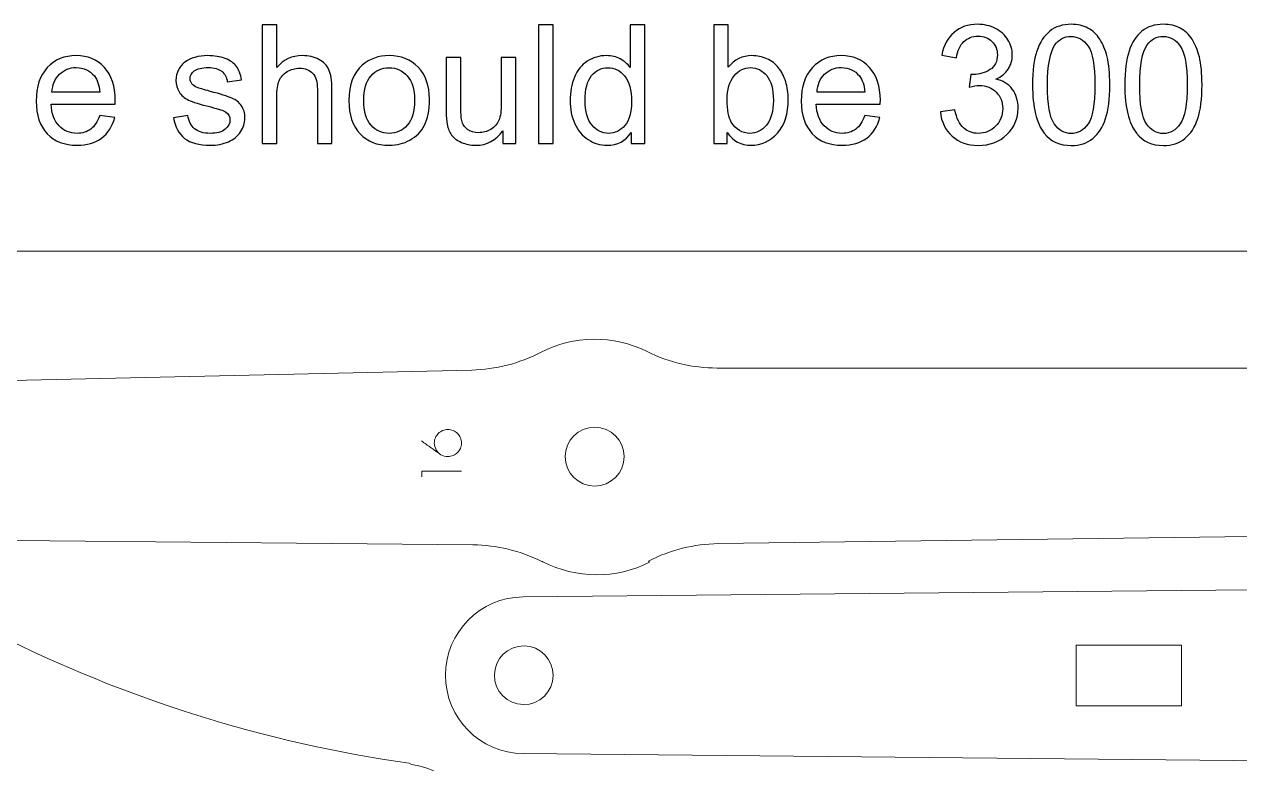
# Model space of a CAD drawing. Header units: centimetres. Extents: x -24 to 24.1, y -20.7 to 0.5.
# Drawn here: x -20.52 to -14.31, y -3.33 to 0.44 of the extents above; entities that cross this region are included whole.
import ezdxf

# ---------------------------------------------------------------- set-up
doc = ezdxf.new("R2010")
doc.units = ezdxf.units.CM
doc.header["$MEASUREMENT"] = 0
doc.layers.add('Layer 1', color=7, linetype='Continuous')

msp = doc.modelspace()

# ---------------------------------------------------------------- linework, layer by layer
at = {"layer": 'Layer 1', "color": 250, "lineweight": 9}
msp.add_lwpolyline([(-23.96322, -20.71493), (6.03678, -20.71493), (6.03678, -0.71493), (-23.96322, -0.71493), (-23.96322, -20.71493)], close=True, dxfattribs=at)
at = {"layer": 'Layer 1', "color": 250}
for points, knots in [([(-19.30356, -0.16444), (-19.30356, -0.16444), (-19.30356, 0.44178), (-19.30356, 0.44178), (-19.30356, 0.44178), (-19.30356, 0.44178), (-19.22905, 0.44178), (-19.22905, 0.44178), (-19.22905, 0.44178), (-19.22905, 0.44178), (-19.22905, 0.22362), (-19.22905, 0.22362), (-19.22905, 0.22362), (-19.19448, 0.26412), (-19.15088, 0.2843), (-19.0981, 0.2843), (-19.0981, 0.2843), (-19.06579, 0.2843), (-19.03771, 0.27795), (-19.01372, 0.2651), (-19.01372, 0.2651), (-18.98987, 0.25226), (-18.97279, 0.23462), (-18.96249, 0.21205), (-18.96249, 0.21205), (-18.95219, 0.18947), (-18.94711, 0.15659), (-18.94711, 0.11369), (-18.94711, 0.11369), (-18.94711, 0.11369), (-18.94711, -0.16444), (-18.94711, -0.16444), (-18.94711, -0.16444), (-18.94711, -0.16444), (-19.02162, -0.16444), (-19.02162, -0.16444), (-19.02162, -0.16444), (-19.02162, -0.16444), (-19.02162, 0.11341), (-19.02162, 0.11341), (-19.02162, 0.11341), (-19.02162, 0.15052), (-19.02966, 0.17761), (-19.04561, 0.19455), (-19.04561, 0.19455), (-19.06169, 0.21148), (-19.08427, 0.21995), (-19.11362, 0.21995), (-19.11362, 0.21995), (-19.1355, 0.21995), (-19.1561, 0.2143), (-19.17543, 0.20287), (-19.17543, 0.20287), (-19.19476, 0.19144), (-19.20845, 0.17592), (-19.21678, 0.15631), (-19.21678, 0.15631), (-19.22496, 0.13683), (-19.22905, 0.10988), (-19.22905, 0.07545), (-19.22905, 0.07545), (-19.22905, 0.07545), (-19.22905, -0.16444), (-19.22905, -0.16444), (-19.22905, -0.16444), (-19.22905, -0.16444), (-19.30356, -0.16444), (-19.30356, -0.16444)], [0, 0, 0, 0, 0.0555556, 0.0555556, 0.0555556, 0.0555556, 0.1111111, 0.1111111, 0.1111111, 0.1111111, 0.1666667, 0.1666667, 0.1666667, 0.1666667, 0.2222222, 0.2222222, 0.2222222, 0.2222222, 0.2777778, 0.2777778, 0.2777778, 0.2777778, 0.3333333, 0.3333333, 0.3333333, 0.3333333, 0.3888889, 0.3888889, 0.3888889, 0.3888889, 0.4444444, 0.4444444, 0.4444444, 0.4444445, 0.5, 0.5, 0.5, 0.5, 0.5555556, 0.5555556, 0.5555556, 0.5555556, 0.6111111, 0.6111111, 0.6111111, 0.6111111, 0.6666667, 0.6666667, 0.6666667, 0.6666667, 0.7222222, 0.7222222, 0.7222222, 0.7222222, 0.7777778, 0.7777778, 0.7777778, 0.7777778, 0.8333333, 0.8333333, 0.8333333, 0.8333333, 0.8888889, 0.8888889, 0.8888889, 0.8888889, 1, 1, 1, 1]), ([(-17.89258, -0.16444), (-17.89258, -0.16444), (-17.89258, 0.44178), (-17.89258, 0.44178), (-17.89258, 0.44178), (-17.89258, 0.44178), (-17.81808, 0.44178), (-17.81808, 0.44178), (-17.81808, 0.44178), (-17.81808, 0.44178), (-17.81808, -0.16444), (-17.81808, -0.16444), (-17.81808, -0.16444), (-17.81808, -0.16444), (-17.89258, -0.16444), (-17.89258, -0.16444)], [0, 0, 0, 0, 0.2, 0.2, 0.2, 0.2, 0.4, 0.4, 0.4, 0.4, 0.6, 0.6, 0.6, 0.6, 1, 1, 1, 1]), ([(-17.41916, -0.16444), (-17.41916, -0.16444), (-17.41916, -0.1087), (-17.41916, -0.1087), (-17.41916, -0.1087), (-17.44695, -0.15202), (-17.48788, -0.17375), (-17.54192, -0.17375), (-17.54192, -0.17375), (-17.57692, -0.17375), (-17.60909, -0.16416), (-17.6383, -0.14483), (-17.6383, -0.14483), (-17.66765, -0.12563), (-17.69037, -0.09868), (-17.7066, -0.06425), (-17.7066, -0.06425), (-17.72269, -0.02968), (-17.73073, 0.00997), (-17.73073, 0.05485), (-17.73073, 0.05485), (-17.73073, 0.09859), (-17.72339, 0.13824), (-17.70886, 0.17395), (-17.70886, 0.17395), (-17.69418, 0.20951), (-17.67231, 0.23688), (-17.6431, 0.25579), (-17.6431, 0.25579), (-17.61403, 0.27484), (-17.58129, 0.2843), (-17.54531, 0.2843), (-17.54531, 0.2843), (-17.51878, 0.2843), (-17.49521, 0.27865), (-17.47461, 0.2675), (-17.47461, 0.2675), (-17.45401, 0.25635), (-17.43722, 0.24168), (-17.42424, 0.22376), (-17.42424, 0.22376), (-17.42424, 0.22376), (-17.42424, 0.44178), (-17.42424, 0.44178), (-17.42424, 0.44178), (-17.42424, 0.44178), (-17.34973, 0.44178), (-17.34973, 0.44178), (-17.34973, 0.44178), (-17.34973, 0.44178), (-17.34973, -0.16444), (-17.34973, -0.16444), (-17.34973, -0.16444), (-17.34973, -0.16444), (-17.41916, -0.16444), (-17.41916, -0.16444)], [0, 0, 0, 0, 0.0666667, 0.0666667, 0.0666667, 0.0666667, 0.1333333, 0.1333333, 0.1333333, 0.1333333, 0.2, 0.2, 0.2, 0.2, 0.2666667, 0.2666667, 0.2666667, 0.2666667, 0.3333333, 0.3333333, 0.3333333, 0.3333333, 0.4, 0.4, 0.4, 0.4, 0.4666667, 0.4666667, 0.4666667, 0.4666667, 0.5333333, 0.5333333, 0.5333333, 0.5333333, 0.6, 0.6, 0.6, 0.6, 0.6666667, 0.6666667, 0.6666667, 0.6666667, 0.7333333, 0.7333333, 0.7333333, 0.7333333, 0.8, 0.8, 0.8, 0.8, 0.8666667, 0.8666667, 0.8666667, 0.8666667, 1, 1, 1, 1]), ([(-16.92809, -0.16444), (-16.92809, -0.16444), (-16.99752, -0.16444), (-16.99752, -0.16444), (-16.99752, -0.16444), (-16.99752, -0.16444), (-16.99752, 0.44178), (-16.99752, 0.44178), (-16.99752, 0.44178), (-16.99752, 0.44178), (-16.92301, 0.44178), (-16.92301, 0.44178), (-16.92301, 0.44178), (-16.92301, 0.44178), (-16.92301, 0.22545), (-16.92301, 0.22545), (-16.92301, 0.22545), (-16.89154, 0.26468), (-16.85147, 0.2843), (-16.80264, 0.2843), (-16.80264, 0.2843), (-16.77569, 0.2843), (-16.75001, 0.27893), (-16.72588, 0.26807), (-16.72588, 0.26807), (-16.70175, 0.2572), (-16.68199, 0.24182), (-16.66633, 0.22221), (-16.66633, 0.22221), (-16.65081, 0.20245), (-16.63853, 0.17874), (-16.62978, 0.15094), (-16.62978, 0.15094), (-16.62089, 0.12329), (-16.61651, 0.09351), (-16.61651, 0.0619), (-16.61651, 0.0619), (-16.61651, -0.01317), (-16.63514, -0.07131), (-16.67225, -0.11223), (-16.67225, -0.11223), (-16.70951, -0.15329), (-16.7541, -0.17375), (-16.80617, -0.17375), (-16.80617, -0.17375), (-16.85796, -0.17375), (-16.8986, -0.15216), (-16.92809, -0.10912), (-16.92809, -0.10912), (-16.92809, -0.10912), (-16.92809, -0.16444), (-16.92809, -0.16444)], [0, 0, 0, 0, 0.0714286, 0.0714286, 0.0714286, 0.0714286, 0.1428571, 0.1428571, 0.1428571, 0.1428572, 0.2142857, 0.2142857, 0.2142857, 0.2142857, 0.2857143, 0.2857143, 0.2857143, 0.2857143, 0.3571429, 0.3571429, 0.3571429, 0.3571429, 0.4285714, 0.4285714, 0.4285714, 0.4285714, 0.5, 0.5, 0.5, 0.5, 0.5714286, 0.5714286, 0.5714286, 0.5714286, 0.6428571, 0.6428571, 0.6428571, 0.6428572, 0.7142857, 0.7142857, 0.7142857, 0.7142857, 0.7857143, 0.7857143, 0.7857143, 0.7857143, 0.8571429, 0.8571429, 0.8571429, 0.8571429, 1, 1, 1, 1]), ([(-15.83998, -0.00357), (-15.83998, -0.00357), (-15.76547, 0.00659), (-15.76547, 0.00659), (-15.76547, 0.00659), (-15.75687, -0.03575), (-15.74247, -0.06623), (-15.72201, -0.08485), (-15.72201, -0.08485), (-15.70155, -0.10348), (-15.67643, -0.11279), (-15.64666, -0.11279), (-15.64666, -0.11279), (-15.61138, -0.11279), (-15.5816, -0.10066), (-15.55762, -0.07639), (-15.55762, -0.07639), (-15.53363, -0.05212), (-15.52163, -0.02206), (-15.52163, 0.01378), (-15.52163, 0.01378), (-15.52163, 0.04793), (-15.53278, 0.07616), (-15.55522, 0.09845), (-15.55522, 0.09845), (-15.57751, 0.12061), (-15.60588, 0.13175), (-15.64045, 0.13175), (-15.64045, 0.13175), (-15.65456, 0.13175), (-15.67206, 0.12893), (-15.69308, 0.12343), (-15.69308, 0.12343), (-15.69308, 0.12343), (-15.68476, 0.18862), (-15.68476, 0.18862), (-15.68476, 0.18862), (-15.67982, 0.18806), (-15.67573, 0.18777), (-15.67276, 0.18777), (-15.67276, 0.18777), (-15.64087, 0.18777), (-15.61237, 0.1961), (-15.58683, 0.21261), (-15.58683, 0.21261), (-15.56143, 0.22912), (-15.54873, 0.25452), (-15.54873, 0.28881), (-15.54873, 0.28881), (-15.54873, 0.31605), (-15.55804, 0.33862), (-15.57652, 0.35654), (-15.57652, 0.35654), (-15.59501, 0.37447), (-15.61886, 0.38336), (-15.64807, 0.38336), (-15.64807, 0.38336), (-15.67714, 0.38336), (-15.70127, 0.37418), (-15.7206, 0.35584), (-15.7206, 0.35584), (-15.73993, 0.33749), (-15.75235, 0.30998), (-15.75785, 0.27329), (-15.75785, 0.27329), (-15.75785, 0.27329), (-15.83236, 0.28684), (-15.83236, 0.28684), (-15.83236, 0.28684), (-15.82319, 0.33679), (-15.80259, 0.37559), (-15.77027, 0.40311), (-15.77027, 0.40311), (-15.7381, 0.43063), (-15.69788, 0.44432), (-15.6499, 0.44432), (-15.6499, 0.44432), (-15.61688, 0.44432), (-15.5864, 0.43726), (-15.5586, 0.42301), (-15.5586, 0.42301), (-15.53066, 0.4089), (-15.50936, 0.38956), (-15.49468, 0.36515), (-15.49468, 0.36515), (-15.47986, 0.3406), (-15.47253, 0.31463), (-15.47253, 0.28712), (-15.47253, 0.28712), (-15.47253, 0.26101), (-15.47958, 0.2373), (-15.49355, 0.21586), (-15.49355, 0.21586), (-15.50766, 0.19441), (-15.52855, 0.17733), (-15.55606, 0.16463), (-15.55606, 0.16463), (-15.52022, 0.15645), (-15.49242, 0.13923), (-15.47253, 0.11313), (-15.47253, 0.11313), (-15.45277, 0.08716), (-15.44289, 0.05442), (-15.44289, 0.01534), (-15.44289, 0.01534), (-15.44289, -0.03758), (-15.46222, -0.0826), (-15.50075, -0.11943), (-15.50075, -0.11943), (-15.53941, -0.15626), (-15.58824, -0.1746), (-15.64722, -0.1746), (-15.64722, -0.1746), (-15.70042, -0.1746), (-15.74459, -0.15865), (-15.77973, -0.1269), (-15.77973, -0.1269), (-15.815, -0.09515), (-15.83504, -0.05409), (-15.83998, -0.00357)], [0, 0, 0, 0, 0.0322581, 0.0322581, 0.0322581, 0.0322581, 0.0645161, 0.0645161, 0.0645161, 0.0645161, 0.0967742, 0.0967742, 0.0967742, 0.0967742, 0.1290323, 0.1290323, 0.1290323, 0.1290323, 0.1612903, 0.1612903, 0.1612903, 0.1612903, 0.1935484, 0.1935484, 0.1935484, 0.1935484, 0.2258065, 0.2258065, 0.2258065, 0.2258065, 0.2580645, 0.2580645, 0.2580645, 0.2580645, 0.2903226, 0.2903226, 0.2903226, 0.2903226, 0.3225806, 0.3225806, 0.3225806, 0.3225807, 0.3548387, 0.3548387, 0.3548387, 0.3548387, 0.3870968, 0.3870968, 0.3870968, 0.3870968, 0.4193548, 0.4193548, 0.4193548, 0.4193548, 0.4516129, 0.4516129, 0.4516129, 0.4516129, 0.483871, 0.483871, 0.483871, 0.483871, 0.516129, 0.516129, 0.516129, 0.516129, 0.5483871, 0.5483871, 0.5483871, 0.5483871, 0.5806452, 0.5806452, 0.5806452, 0.5806452, 0.6129032, 0.6129032, 0.6129032, 0.6129032, 0.6451613, 0.6451613, 0.6451613, 0.6451613, 0.6774194, 0.6774194, 0.6774194, 0.6774194, 0.7096774, 0.7096774, 0.7096774, 0.7096774, 0.7419355, 0.7419355, 0.7419355, 0.7419355, 0.7741935, 0.7741935, 0.7741935, 0.7741936, 0.8064516, 0.8064516, 0.8064516, 0.8064516, 0.8387097, 0.8387097, 0.8387097, 0.8387097, 0.8709677, 0.8709677, 0.8709677, 0.8709678, 0.9032258, 0.9032258, 0.9032258, 0.9032258, 0.9354839, 0.9354839, 0.9354839, 0.9354839, 1, 1, 1, 1]), ([(-15.36909, 0.13472), (-15.36909, 0.20626), (-15.36175, 0.26412), (-15.34708, 0.30786), (-15.34708, 0.30786), (-15.33226, 0.35175), (-15.31039, 0.38547), (-15.28132, 0.40904), (-15.28132, 0.40904), (-15.25239, 0.4326), (-15.21584, 0.44432), (-15.17182, 0.44432), (-15.17182, 0.44432), (-15.13936, 0.44432), (-15.11086, 0.43782), (-15.08616, 0.4247), (-15.08616, 0.4247), (-15.06161, 0.41158), (-15.04129, 0.39267), (-15.02548, 0.36797), (-15.02548, 0.36797), (-15.00968, 0.34342), (-14.99726, 0.31336), (-14.98823, 0.27795), (-14.98823, 0.27795), (-14.97906, 0.24253), (-14.97454, 0.19469), (-14.97454, 0.13472), (-14.97454, 0.13472), (-14.97454, 0.0636), (-14.98188, 0.00602), (-14.99641, -0.03772), (-14.99641, -0.03772), (-15.01095, -0.08161), (-15.03282, -0.11533), (-15.06189, -0.13904), (-15.06189, -0.13904), (-15.09082, -0.16275), (-15.12751, -0.1746), (-15.17182, -0.1746), (-15.17182, -0.1746), (-15.23009, -0.1746), (-15.27596, -0.15386), (-15.30926, -0.11223), (-15.30926, -0.11223), (-15.34919, -0.06143), (-15.36909, 0.02084), (-15.36909, 0.13472)], [0, 0, 0, 0, 0.0769231, 0.0769231, 0.0769231, 0.0769231, 0.1538462, 0.1538462, 0.1538462, 0.1538462, 0.2307692, 0.2307692, 0.2307692, 0.2307692, 0.3076923, 0.3076923, 0.3076923, 0.3076923, 0.3846154, 0.3846154, 0.3846154, 0.3846154, 0.4615385, 0.4615385, 0.4615385, 0.4615385, 0.5384615, 0.5384615, 0.5384615, 0.5384615, 0.6153846, 0.6153846, 0.6153846, 0.6153846, 0.6923077, 0.6923077, 0.6923077, 0.6923077, 0.7692308, 0.7692308, 0.7692308, 0.7692308, 0.8461538, 0.8461538, 0.8461538, 0.8461539, 1, 1, 1, 1]), ([(-14.8982, 0.13472), (-14.8982, 0.20626), (-14.89086, 0.26412), (-14.87619, 0.30786), (-14.87619, 0.30786), (-14.86137, 0.35175), (-14.8395, 0.38547), (-14.81043, 0.40904), (-14.81043, 0.40904), (-14.7815, 0.4326), (-14.74495, 0.44432), (-14.70093, 0.44432), (-14.70093, 0.44432), (-14.66847, 0.44432), (-14.63997, 0.43782), (-14.61527, 0.4247), (-14.61527, 0.4247), (-14.59072, 0.41158), (-14.5704, 0.39267), (-14.55459, 0.36797), (-14.55459, 0.36797), (-14.53879, 0.34342), (-14.52637, 0.31336), (-14.51734, 0.27795), (-14.51734, 0.27795), (-14.50817, 0.24253), (-14.50365, 0.19469), (-14.50365, 0.13472), (-14.50365, 0.13472), (-14.50365, 0.0636), (-14.51099, 0.00602), (-14.52552, -0.03772), (-14.52552, -0.03772), (-14.54006, -0.08161), (-14.56193, -0.11533), (-14.591, -0.13904), (-14.591, -0.13904), (-14.61993, -0.16275), (-14.65662, -0.1746), (-14.70093, -0.1746), (-14.70093, -0.1746), (-14.7592, -0.1746), (-14.80507, -0.15386), (-14.83837, -0.11223), (-14.83837, -0.11223), (-14.8783, -0.06143), (-14.8982, 0.02084), (-14.8982, 0.13472)], [0, 0, 0, 0, 0.0769231, 0.0769231, 0.0769231, 0.0769231, 0.1538462, 0.1538462, 0.1538462, 0.1538462, 0.2307692, 0.2307692, 0.2307692, 0.2307692, 0.3076923, 0.3076923, 0.3076923, 0.3076923, 0.3846154, 0.3846154, 0.3846154, 0.3846154, 0.4615385, 0.4615385, 0.4615385, 0.4615385, 0.5384615, 0.5384615, 0.5384615, 0.5384615, 0.6153846, 0.6153846, 0.6153846, 0.6153846, 0.6923077, 0.6923077, 0.6923077, 0.6923077, 0.7692308, 0.7692308, 0.7692308, 0.7692308, 0.8461538, 0.8461538, 0.8461538, 0.8461539, 1, 1, 1, 1]), ([(-15.29289, 0.13443), (-15.29289, 0.03467), (-15.28132, -0.03165), (-15.25803, -0.06439), (-15.25803, -0.06439), (-15.23475, -0.09727), (-15.20596, -0.11364), (-15.17182, -0.11364), (-15.17182, -0.11364), (-15.13767, -0.11364), (-15.10888, -0.09713), (-15.0856, -0.06425), (-15.0856, -0.06425), (-15.06231, -0.03123), (-15.05074, 0.03495), (-15.05074, 0.13443), (-15.05074, 0.13443), (-15.05074, 0.2342), (-15.06231, 0.30052), (-15.0856, 0.33326), (-15.0856, 0.33326), (-15.10874, 0.36614), (-15.13781, 0.38251), (-15.17266, 0.38251), (-15.17266, 0.38251), (-15.20681, 0.38251), (-15.23419, 0.36797), (-15.25465, 0.33905), (-15.25465, 0.33905), (-15.28019, 0.30222), (-15.29289, 0.23392), (-15.29289, 0.13443)], [0, 0, 0, 0, 0.1111111, 0.1111111, 0.1111111, 0.1111111, 0.2222222, 0.2222222, 0.2222222, 0.2222222, 0.3333333, 0.3333333, 0.3333333, 0.3333333, 0.4444444, 0.4444444, 0.4444444, 0.4444445, 0.5555556, 0.5555556, 0.5555556, 0.5555556, 0.6666667, 0.6666667, 0.6666667, 0.6666667, 0.7777778, 0.7777778, 0.7777778, 0.7777778, 1, 1, 1, 1]), ([(-14.822, 0.13443), (-14.822, 0.03467), (-14.81043, -0.03165), (-14.78714, -0.06439), (-14.78714, -0.06439), (-14.76386, -0.09727), (-14.73507, -0.11364), (-14.70093, -0.11364), (-14.70093, -0.11364), (-14.66678, -0.11364), (-14.63799, -0.09713), (-14.61471, -0.06425), (-14.61471, -0.06425), (-14.59142, -0.03123), (-14.57985, 0.03495), (-14.57985, 0.13443), (-14.57985, 0.13443), (-14.57985, 0.2342), (-14.59142, 0.30052), (-14.61471, 0.33326), (-14.61471, 0.33326), (-14.63785, 0.36614), (-14.66692, 0.38251), (-14.70177, 0.38251), (-14.70177, 0.38251), (-14.73592, 0.38251), (-14.7633, 0.36797), (-14.78376, 0.33905), (-14.78376, 0.33905), (-14.8093, 0.30222), (-14.822, 0.23392), (-14.822, 0.13443)], [0, 0, 0, 0, 0.1111111, 0.1111111, 0.1111111, 0.1111111, 0.2222222, 0.2222222, 0.2222222, 0.2222222, 0.3333333, 0.3333333, 0.3333333, 0.3333333, 0.4444444, 0.4444444, 0.4444444, 0.4444445, 0.5555556, 0.5555556, 0.5555556, 0.5555556, 0.6666667, 0.6666667, 0.6666667, 0.6666667, 0.7777778, 0.7777778, 0.7777778, 0.7777778, 1, 1, 1, 1]), ([(-20.1333, -0.0222), (-20.1333, -0.0222), (-20.05625, -0.03236), (-20.05625, -0.03236), (-20.05625, -0.03236), (-20.06825, -0.07709), (-20.09068, -0.11195), (-20.12342, -0.13664), (-20.12342, -0.13664), (-20.15616, -0.16134), (-20.19793, -0.17375), (-20.24887, -0.17375), (-20.24887, -0.17375), (-20.31293, -0.17375), (-20.36373, -0.154), (-20.40127, -0.11449), (-20.40127, -0.11449), (-20.43881, -0.07512), (-20.45757, -0.01966), (-20.45757, 0.0516), (-20.45757, 0.0516), (-20.45757, 0.12526), (-20.43866, 0.18255), (-20.40071, 0.22319), (-20.40071, 0.22319), (-20.36275, 0.26398), (-20.3135, 0.2843), (-20.25296, 0.2843), (-20.25296, 0.2843), (-20.1944, 0.2843), (-20.14656, 0.2644), (-20.10945, 0.22446), (-20.10945, 0.22446), (-20.07234, 0.18453), (-20.05371, 0.12837), (-20.05371, 0.05598), (-20.05371, 0.05598), (-20.05371, 0.0516), (-20.05385, 0.04497), (-20.05413, 0.03622), (-20.05413, 0.03622), (-20.05413, 0.03622), (-20.38137, 0.03622), (-20.38137, 0.03622), (-20.38137, 0.03622), (-20.37855, -0.0119), (-20.365, -0.04887), (-20.34045, -0.07441), (-20.34045, -0.07441), (-20.31604, -0.09995), (-20.28542, -0.11279), (-20.24887, -0.11279), (-20.24887, -0.11279), (-20.22163, -0.11279), (-20.19835, -0.1056), (-20.17916, -0.0912), (-20.17916, -0.0912), (-20.15983, -0.07681), (-20.14459, -0.05381), (-20.1333, -0.0222)], [0, 0, 0, 0, 0.0625, 0.0625, 0.0625, 0.0625, 0.125, 0.125, 0.125, 0.125, 0.1875, 0.1875, 0.1875, 0.1875, 0.25, 0.25, 0.25, 0.25, 0.3125, 0.3125, 0.3125, 0.3125, 0.375, 0.375, 0.375, 0.375, 0.4375, 0.4375, 0.4375, 0.4375, 0.5, 0.5, 0.5, 0.5, 0.5625, 0.5625, 0.5625, 0.5625, 0.625, 0.625, 0.625, 0.625, 0.6875, 0.6875, 0.6875, 0.6875, 0.75, 0.75, 0.75, 0.75, 0.8125, 0.8125, 0.8125, 0.8125, 0.875, 0.875, 0.875, 0.875, 1, 1, 1, 1]), ([(-19.75653, -0.03321), (-19.75653, -0.03321), (-19.68287, -0.02135), (-19.68287, -0.02135), (-19.68287, -0.02135), (-19.67878, -0.05085), (-19.66721, -0.07342), (-19.6483, -0.08923), (-19.6483, -0.08923), (-19.62939, -0.10489), (-19.60286, -0.11279), (-19.569, -0.11279), (-19.569, -0.11279), (-19.53471, -0.11279), (-19.50931, -0.10588), (-19.49265, -0.09191), (-19.49265, -0.09191), (-19.47614, -0.07808), (-19.46782, -0.06171), (-19.46782, -0.04294), (-19.46782, -0.04294), (-19.46782, -0.02615), (-19.4753, -0.01289), (-19.49011, -0.00329), (-19.49011, -0.00329), (-19.50056, 0.00334), (-19.52596, 0.01167), (-19.56631, 0.02197), (-19.56631, 0.02197), (-19.62078, 0.03566), (-19.65846, 0.04751), (-19.67963, 0.05753), (-19.67963, 0.05753), (-19.70065, 0.06769), (-19.7166, 0.08152), (-19.72746, 0.0993), (-19.72746, 0.0993), (-19.73833, 0.11694), (-19.74383, 0.13655), (-19.74383, 0.158), (-19.74383, 0.158), (-19.74383, 0.17761), (-19.73932, 0.19568), (-19.73043, 0.21233), (-19.73043, 0.21233), (-19.7214, 0.22898), (-19.70926, 0.24281), (-19.69388, 0.25381), (-19.69388, 0.25381), (-19.68231, 0.26228), (-19.6665, 0.26948), (-19.64661, 0.27541), (-19.64661, 0.27541), (-19.62657, 0.28133), (-19.60526, 0.2843), (-19.5824, 0.2843), (-19.5824, 0.2843), (-19.54797, 0.2843), (-19.51777, 0.27936), (-19.49181, 0.26934), (-19.49181, 0.26934), (-19.4657, 0.25946), (-19.44651, 0.24591), (-19.43409, 0.22898), (-19.43409, 0.22898), (-19.42182, 0.2119), (-19.41321, 0.18919), (-19.40855, 0.16068), (-19.40855, 0.16068), (-19.40855, 0.16068), (-19.48137, 0.15052), (-19.48137, 0.15052), (-19.48137, 0.15052), (-19.48461, 0.17338), (-19.49421, 0.1913), (-19.51001, 0.20414), (-19.51001, 0.20414), (-19.52582, 0.21698), (-19.54811, 0.22333), (-19.57704, 0.22333), (-19.57704, 0.22333), (-19.61105, 0.22333), (-19.63546, 0.21769), (-19.64999, 0.2064), (-19.64999, 0.2064), (-19.66453, 0.19511), (-19.67187, 0.18185), (-19.67187, 0.16675), (-19.67187, 0.16675), (-19.67187, 0.15715), (-19.6689, 0.1484), (-19.66284, 0.14064), (-19.66284, 0.14064), (-19.65677, 0.13274), (-19.64731, 0.12611), (-19.63433, 0.12089), (-19.63433, 0.12089), (-19.62685, 0.11807), (-19.60512, 0.11172), (-19.56871, 0.10184), (-19.56871, 0.10184), (-19.51622, 0.08787), (-19.47953, 0.0763), (-19.45865, 0.06741), (-19.45865, 0.06741), (-19.43776, 0.05852), (-19.42139, 0.04539), (-19.40954, 0.02846), (-19.40954, 0.02846), (-19.39755, 0.01139), (-19.39162, -0.00978), (-19.39162, -0.03518), (-19.39162, -0.03518), (-19.39162, -0.05988), (-19.39882, -0.08316), (-19.41335, -0.10503), (-19.41335, -0.10503), (-19.42788, -0.1269), (-19.44877, -0.14384), (-19.476, -0.15583), (-19.476, -0.15583), (-19.50338, -0.16783), (-19.53428, -0.17375), (-19.56871, -0.17375), (-19.56871, -0.17375), (-19.62572, -0.17375), (-19.66933, -0.1619), (-19.69924, -0.13833), (-19.69924, -0.13833), (-19.72916, -0.11463), (-19.74821, -0.07963), (-19.75653, -0.03321)], [0, 0, 0, 0, 0.0294118, 0.0294118, 0.0294118, 0.0294118, 0.0588235, 0.0588235, 0.0588235, 0.0588235, 0.0882353, 0.0882353, 0.0882353, 0.0882353, 0.1176471, 0.1176471, 0.1176471, 0.1176471, 0.1470588, 0.1470588, 0.1470588, 0.1470588, 0.1764706, 0.1764706, 0.1764706, 0.1764706, 0.2058824, 0.2058824, 0.2058824, 0.2058824, 0.2352941, 0.2352941, 0.2352941, 0.2352941, 0.2647059, 0.2647059, 0.2647059, 0.2647059, 0.2941176, 0.2941176, 0.2941176, 0.2941177, 0.3235294, 0.3235294, 0.3235294, 0.3235294, 0.3529412, 0.3529412, 0.3529412, 0.3529412, 0.3823529, 0.3823529, 0.3823529, 0.382353, 0.4117647, 0.4117647, 0.4117647, 0.4117647, 0.4411765, 0.4411765, 0.4411765, 0.4411765, 0.4705882, 0.4705882, 0.4705882, 0.4705882, 0.5, 0.5, 0.5, 0.5, 0.5294118, 0.5294118, 0.5294118, 0.5294118, 0.5588235, 0.5588235, 0.5588235, 0.5588235, 0.5882353, 0.5882353, 0.5882353, 0.5882353, 0.6176471, 0.6176471, 0.6176471, 0.6176471, 0.6470588, 0.6470588, 0.6470588, 0.6470588, 0.6764706, 0.6764706, 0.6764706, 0.6764706, 0.7058824, 0.7058824, 0.7058824, 0.7058824, 0.7352941, 0.7352941, 0.7352941, 0.7352941, 0.7647059, 0.7647059, 0.7647059, 0.7647059, 0.7941176, 0.7941176, 0.7941176, 0.7941177, 0.8235294, 0.8235294, 0.8235294, 0.8235294, 0.8529412, 0.8529412, 0.8529412, 0.8529412, 0.8823529, 0.8823529, 0.8823529, 0.882353, 0.9117647, 0.9117647, 0.9117647, 0.9117647, 0.9411765, 0.9411765, 0.9411765, 0.9411765, 1, 1, 1, 1]), ([(-18.86061, 0.05527), (-18.86061, 0.13641), (-18.83803, 0.19652), (-18.79274, 0.23561), (-18.79274, 0.23561), (-18.75506, 0.26807), (-18.70891, 0.2843), (-18.65459, 0.2843), (-18.65459, 0.2843), (-18.59433, 0.2843), (-18.54494, 0.26454), (-18.50656, 0.22503), (-18.50656, 0.22503), (-18.46832, 0.18566), (-18.44913, 0.13105), (-18.44913, 0.06148), (-18.44913, 0.06148), (-18.44913, 0.00504), (-18.45759, -0.03927), (-18.47453, -0.07159), (-18.47453, -0.07159), (-18.49146, -0.1039), (-18.51616, -0.12902), (-18.54861, -0.14694), (-18.54861, -0.14694), (-18.58093, -0.16486), (-18.61635, -0.17375), (-18.65459, -0.17375), (-18.65459, -0.17375), (-18.71611, -0.17375), (-18.76578, -0.15414), (-18.80374, -0.11477), (-18.80374, -0.11477), (-18.8417, -0.0754), (-18.86061, -0.01867), (-18.86061, 0.05527)], [0, 0, 0, 0, 0.1, 0.1, 0.1, 0.1, 0.2, 0.2, 0.2, 0.2, 0.3, 0.3, 0.3, 0.3, 0.4, 0.4, 0.4, 0.4, 0.5, 0.5, 0.5, 0.5, 0.6, 0.6, 0.6, 0.6, 0.7, 0.7, 0.7, 0.7, 0.8, 0.8, 0.8, 0.8, 1, 1, 1, 1]), ([(-18.07476, -0.16444), (-18.07476, -0.16444), (-18.07476, -0.09911), (-18.07476, -0.09911), (-18.07476, -0.09911), (-18.10891, -0.14892), (-18.15519, -0.17375), (-18.21375, -0.17375), (-18.21375, -0.17375), (-18.23958, -0.17375), (-18.26371, -0.16881), (-18.28614, -0.15894), (-18.28614, -0.15894), (-18.30858, -0.14892), (-18.32523, -0.1365), (-18.3361, -0.12154), (-18.3361, -0.12154), (-18.34696, -0.10644), (-18.35458, -0.0881), (-18.35896, -0.06637), (-18.35896, -0.06637), (-18.36192, -0.05169), (-18.36347, -0.02855), (-18.36347, 0.00306), (-18.36347, 0.00306), (-18.36347, 0.00306), (-18.36347, 0.27498), (-18.36347, 0.27498), (-18.36347, 0.27498), (-18.36347, 0.27498), (-18.28897, 0.27498), (-18.28897, 0.27498), (-18.28897, 0.27498), (-18.28897, 0.27498), (-18.28897, 0.03185), (-18.28897, 0.03185), (-18.28897, 0.03185), (-18.28897, -0.00696), (-18.28741, -0.03321), (-18.28445, -0.04661), (-18.28445, -0.04661), (-18.27979, -0.06623), (-18.26992, -0.08147), (-18.25468, -0.09261), (-18.25468, -0.09261), (-18.23958, -0.10376), (-18.22095, -0.10941), (-18.19865, -0.10941), (-18.19865, -0.10941), (-18.17636, -0.10941), (-18.15547, -0.10376), (-18.136, -0.09233), (-18.136, -0.09233), (-18.11653, -0.0809), (-18.1027, -0.06524), (-18.09451, -0.04562), (-18.09451, -0.04562), (-18.08647, -0.02601), (-18.08238, 0.00264), (-18.08238, 0.04003), (-18.08238, 0.04003), (-18.08238, 0.04003), (-18.08238, 0.27498), (-18.08238, 0.27498), (-18.08238, 0.27498), (-18.08238, 0.27498), (-18.00787, 0.27498), (-18.00787, 0.27498), (-18.00787, 0.27498), (-18.00787, 0.27498), (-18.00787, -0.16444), (-18.00787, -0.16444), (-18.00787, -0.16444), (-18.00787, -0.16444), (-18.07476, -0.16444), (-18.07476, -0.16444)], [0, 0, 0, 0, 0.05, 0.05, 0.05, 0.05, 0.1, 0.1, 0.1, 0.1, 0.15, 0.15, 0.15, 0.15, 0.2, 0.2, 0.2, 0.2, 0.25, 0.25, 0.25, 0.25, 0.3, 0.3, 0.3, 0.3, 0.35, 0.35, 0.35, 0.35, 0.4, 0.4, 0.4, 0.4, 0.45, 0.45, 0.45, 0.45, 0.5, 0.5, 0.5, 0.5, 0.55, 0.55, 0.55, 0.55, 0.6, 0.6, 0.6, 0.6, 0.65, 0.65, 0.65, 0.65, 0.7, 0.7, 0.7, 0.7, 0.75, 0.75, 0.75, 0.75, 0.8, 0.8, 0.8, 0.8, 0.85, 0.85, 0.85, 0.85, 0.9, 0.9, 0.9, 0.9, 1, 1, 1, 1]), ([(-16.22606, -0.0222), (-16.22606, -0.0222), (-16.14901, -0.03236), (-16.14901, -0.03236), (-16.14901, -0.03236), (-16.16101, -0.07709), (-16.18344, -0.11195), (-16.21618, -0.13664), (-16.21618, -0.13664), (-16.24892, -0.16134), (-16.29069, -0.17375), (-16.34163, -0.17375), (-16.34163, -0.17375), (-16.40569, -0.17375), (-16.45649, -0.154), (-16.49403, -0.11449), (-16.49403, -0.11449), (-16.53157, -0.07512), (-16.55033, -0.01966), (-16.55033, 0.0516), (-16.55033, 0.0516), (-16.55033, 0.12526), (-16.53142, 0.18255), (-16.49347, 0.22319), (-16.49347, 0.22319), (-16.45551, 0.26398), (-16.40626, 0.2843), (-16.34572, 0.2843), (-16.34572, 0.2843), (-16.28716, 0.2843), (-16.23932, 0.2644), (-16.20221, 0.22446), (-16.20221, 0.22446), (-16.1651, 0.18453), (-16.14647, 0.12837), (-16.14647, 0.05598), (-16.14647, 0.05598), (-16.14647, 0.0516), (-16.14661, 0.04497), (-16.14689, 0.03622), (-16.14689, 0.03622), (-16.14689, 0.03622), (-16.47413, 0.03622), (-16.47413, 0.03622), (-16.47413, 0.03622), (-16.47131, -0.0119), (-16.45776, -0.04887), (-16.43321, -0.07441), (-16.43321, -0.07441), (-16.4088, -0.09995), (-16.37818, -0.11279), (-16.34163, -0.11279), (-16.34163, -0.11279), (-16.31439, -0.11279), (-16.29111, -0.1056), (-16.27192, -0.0912), (-16.27192, -0.0912), (-16.25259, -0.07681), (-16.23735, -0.05381), (-16.22606, -0.0222)], [0, 0, 0, 0, 0.0625, 0.0625, 0.0625, 0.0625, 0.125, 0.125, 0.125, 0.125, 0.1875, 0.1875, 0.1875, 0.1875, 0.25, 0.25, 0.25, 0.25, 0.3125, 0.3125, 0.3125, 0.3125, 0.375, 0.375, 0.375, 0.375, 0.4375, 0.4375, 0.4375, 0.4375, 0.5, 0.5, 0.5, 0.5, 0.5625, 0.5625, 0.5625, 0.5625, 0.625, 0.625, 0.625, 0.625, 0.6875, 0.6875, 0.6875, 0.6875, 0.75, 0.75, 0.75, 0.75, 0.8125, 0.8125, 0.8125, 0.8125, 0.875, 0.875, 0.875, 0.875, 1, 1, 1, 1]), ([(-20.37714, 0.09718), (-20.37714, 0.09718), (-20.13245, 0.09718), (-20.13245, 0.09718), (-20.13245, 0.09718), (-20.1357, 0.13415), (-20.14515, 0.16181), (-20.16053, 0.1803), (-20.16053, 0.1803), (-20.1841, 0.20894), (-20.21486, 0.22333), (-20.25254, 0.22333), (-20.25254, 0.22333), (-20.28669, 0.22333), (-20.31533, 0.2119), (-20.33862, 0.18904), (-20.33862, 0.18904), (-20.36176, 0.16618), (-20.3746, 0.13556), (-20.37714, 0.09718)], [0, 0, 0, 0, 0.1666667, 0.1666667, 0.1666667, 0.1666667, 0.3333333, 0.3333333, 0.3333333, 0.3333333, 0.5, 0.5, 0.5, 0.5, 0.6666667, 0.6666667, 0.6666667, 0.6666667, 1, 1, 1, 1]), ([(-18.78441, 0.05513), (-18.78441, -0.00103), (-18.77213, -0.04308), (-18.74758, -0.07088), (-18.74758, -0.07088), (-18.72288, -0.09882), (-18.69198, -0.11279), (-18.65459, -0.11279), (-18.65459, -0.11279), (-18.61762, -0.11279), (-18.58685, -0.09882), (-18.56216, -0.07074), (-18.56216, -0.07074), (-18.53761, -0.04266), (-18.52533, 0.0001), (-18.52533, 0.05753), (-18.52533, 0.05753), (-18.52533, 0.11172), (-18.53775, 0.15278), (-18.56244, 0.18058), (-18.56244, 0.18058), (-18.58714, 0.20852), (-18.6179, 0.22249), (-18.65459, 0.22249), (-18.65459, 0.22249), (-18.69198, 0.22249), (-18.72288, 0.20866), (-18.74758, 0.18086), (-18.74758, 0.18086), (-18.77213, 0.15306), (-18.78441, 0.11115), (-18.78441, 0.05513)], [0, 0, 0, 0, 0.1111111, 0.1111111, 0.1111111, 0.1111111, 0.2222222, 0.2222222, 0.2222222, 0.2222222, 0.3333333, 0.3333333, 0.3333333, 0.3333333, 0.4444444, 0.4444444, 0.4444444, 0.4444445, 0.5555556, 0.5555556, 0.5555556, 0.5555556, 0.6666667, 0.6666667, 0.6666667, 0.6666667, 0.7777778, 0.7777778, 0.7777778, 0.7777778, 1, 1, 1, 1]), ([(-17.65453, 0.05471), (-17.65453, -0.00146), (-17.64268, -0.04337), (-17.61883, -0.07117), (-17.61883, -0.07117), (-17.59512, -0.09896), (-17.56704, -0.11279), (-17.53473, -0.11279), (-17.53473, -0.11279), (-17.50213, -0.11279), (-17.47447, -0.09953), (-17.45161, -0.073), (-17.45161, -0.073), (-17.42889, -0.04647), (-17.41746, -0.00597), (-17.41746, 0.0485), (-17.41746, 0.0485), (-17.41746, 0.10833), (-17.42903, 0.15236), (-17.45232, 0.18044), (-17.45232, 0.18044), (-17.47546, 0.20852), (-17.5041, 0.22249), (-17.53811, 0.22249), (-17.53811, 0.22249), (-17.57127, 0.22249), (-17.59893, 0.20908), (-17.62123, 0.18213), (-17.62123, 0.18213), (-17.64338, 0.15518), (-17.65453, 0.1127), (-17.65453, 0.05471)], [0, 0, 0, 0, 0.1111111, 0.1111111, 0.1111111, 0.1111111, 0.2222222, 0.2222222, 0.2222222, 0.2222222, 0.3333333, 0.3333333, 0.3333333, 0.3333333, 0.4444444, 0.4444444, 0.4444444, 0.4444445, 0.5555556, 0.5555556, 0.5555556, 0.5555556, 0.6666667, 0.6666667, 0.6666667, 0.6666667, 0.7777778, 0.7777778, 0.7777778, 0.7777778, 1, 1, 1, 1]), ([(-16.92894, 0.05852), (-16.92894, 0.00602), (-16.92174, -0.03194), (-16.90749, -0.05536), (-16.90749, -0.05536), (-16.88406, -0.0936), (-16.85245, -0.11279), (-16.81252, -0.11279), (-16.81252, -0.11279), (-16.77992, -0.11279), (-16.75184, -0.09868), (-16.72828, -0.07046), (-16.72828, -0.07046), (-16.70457, -0.04224), (-16.69272, -0.00019), (-16.69272, 0.05569), (-16.69272, 0.05569), (-16.69272, 0.11299), (-16.704, 0.15518), (-16.72672, 0.18241), (-16.72672, 0.18241), (-16.74944, 0.20965), (-16.77696, 0.22333), (-16.80913, 0.22333), (-16.80913, 0.22333), (-16.84173, 0.22333), (-16.86981, 0.20922), (-16.89338, 0.181), (-16.89338, 0.181), (-16.91708, 0.15278), (-16.92894, 0.112), (-16.92894, 0.05852)], [0, 0, 0, 0, 0.1111111, 0.1111111, 0.1111111, 0.1111111, 0.2222222, 0.2222222, 0.2222222, 0.2222222, 0.3333333, 0.3333333, 0.3333333, 0.3333333, 0.4444444, 0.4444444, 0.4444444, 0.4444445, 0.5555556, 0.5555556, 0.5555556, 0.5555556, 0.6666667, 0.6666667, 0.6666667, 0.6666667, 0.7777778, 0.7777778, 0.7777778, 0.7777778, 1, 1, 1, 1]), ([(-16.4699, 0.09718), (-16.4699, 0.09718), (-16.22521, 0.09718), (-16.22521, 0.09718), (-16.22521, 0.09718), (-16.22846, 0.13415), (-16.23791, 0.16181), (-16.25329, 0.1803), (-16.25329, 0.1803), (-16.27686, 0.20894), (-16.30762, 0.22333), (-16.3453, 0.22333), (-16.3453, 0.22333), (-16.37945, 0.22333), (-16.40809, 0.2119), (-16.43138, 0.18904), (-16.43138, 0.18904), (-16.45452, 0.16618), (-16.46736, 0.13556), (-16.4699, 0.09718)], [0, 0, 0, 0, 0.1666667, 0.1666667, 0.1666667, 0.1666667, 0.3333333, 0.3333333, 0.3333333, 0.3333333, 0.5, 0.5, 0.5, 0.5, 0.6666667, 0.6666667, 0.6666667, 0.6666667, 1, 1, 1, 1])]:
    msp.add_open_spline(points, degree=3, knots=knots, dxfattribs=at)
at = {"layer": 'Layer 1', "color": 3, "lineweight": 9}
for points, knots in [([(-21.1244, -1.38739), (-21.1244, -1.38739), (-21.1144, -1.38739), (-21.1144, -1.38739), (-21.1144, -1.38739), (-21.1144, -1.38739), (-18.23337, -1.32207), (-18.23337, -1.32207), (-18.23337, -1.32207), (-18.111, -1.3193), (-17.99089, -1.28848), (-17.88231, -1.23198), (-17.88231, -1.23198), (-17.71188, -1.14334), (-17.50931, -1.14165), (-17.33743, -1.22746), (-17.33743, -1.22746), (-17.22646, -1.28285), (-17.10414, -1.31169), (-16.98012, -1.31169), (-16.98012, -1.31169), (-16.98012, -1.31169), (-9.60558, -1.31169), (-9.60558, -1.31169), (-9.60558, -1.31169), (-9.3857, -1.31169), (-9.20704, -1.48916), (-9.20559, -1.70904), (-9.20559, -1.70904), (-9.20415, -1.92894), (-9.38045, -2.10876), (-9.60032, -2.11165), (-9.60032, -2.11165), (-9.60032, -2.11165), (-16.97422, -2.20862), (-16.97422, -2.20862), (-16.97422, -2.20862), (-17.09823, -2.21025), (-17.22017, -2.2407), (-17.33039, -2.29754), (-17.33039, -2.29754), (-17.33039, -2.29754), (-17.32464, -2.30388), (-17.32464, -2.30388), (-17.32464, -2.30388), (-17.49624, -2.39026), (-17.69882, -2.38921), (-17.86953, -2.30111), (-17.86953, -2.30111), (-17.86953, -2.30111), (-17.87528, -2.30016), (-17.87528, -2.30016), (-17.87528, -2.30016), (-17.9846, -2.24511), (-18.1051, -2.21588), (-18.2275, -2.21471), (-18.2275, -2.21471), (-18.2275, -2.21471), (-21.10914, -2.18727), (-21.10914, -2.18727), (-21.10914, -2.18727), (-21.10914, -2.18727), (-21.11914, -2.18727), (-21.11914, -2.18727), (-21.11914, -2.18727), (-21.33754, -2.1852), (-21.51389, -2.00833), (-21.51533, -1.78993), (-21.51533, -1.78993), (-21.51676, -1.57153), (-21.34275, -1.39235), (-21.1244, -1.38739)], [0, 0, 0, 0, 0.0526316, 0.0526316, 0.0526316, 0.0526316, 0.1052632, 0.1052632, 0.1052632, 0.1052632, 0.1578947, 0.1578947, 0.1578947, 0.1578947, 0.2105263, 0.2105263, 0.2105263, 0.2105263, 0.2631579, 0.2631579, 0.2631579, 0.2631579, 0.3157895, 0.3157895, 0.3157895, 0.3157895, 0.3684211, 0.3684211, 0.3684211, 0.3684211, 0.4210526, 0.4210526, 0.4210526, 0.4210526, 0.4736842, 0.4736842, 0.4736842, 0.4736842, 0.5263158, 0.5263158, 0.5263158, 0.5263158, 0.5789474, 0.5789474, 0.5789474, 0.5789474, 0.6315789, 0.6315789, 0.6315789, 0.631579, 0.6842105, 0.6842105, 0.6842105, 0.6842105, 0.7368421, 0.7368421, 0.7368421, 0.7368421, 0.7894737, 0.7894737, 0.7894737, 0.7894737, 0.8421053, 0.8421053, 0.8421053, 0.8421053, 0.8947368, 0.8947368, 0.8947368, 0.8947369, 1, 1, 1, 1]), ([(-18.55268, -3.33027), (-18.55268, -3.33027), (-18.54022, -3.33652), (-18.54022, -3.33652), (-18.54022, -3.33652), (-18.38848, -3.35828), (-18.26252, -3.46483), (-18.21591, -3.61085), (-18.21591, -3.61085), (-18.1693, -3.75687), (-18.21025, -3.91669), (-18.32132, -4.02232), (-18.32132, -4.02232), (-18.43238, -4.12797), (-18.59405, -4.16084), (-18.73755, -4.10696), (-18.73755, -4.10696), (-21.11561, -3.49761), (-21.7819, -3.77825), (-22.21043, -4.11539), (-22.21043, -4.11539), (-22.21043, -4.11539), (-22.20795, -4.11323), (-22.20795, -4.11323), (-22.20795, -4.11323), (-22.30761, -4.20007), (-22.43586, -4.25405), (-22.5754, -4.26026), (-22.5754, -4.26026), (-22.85216, -4.27259), (-23.10137, -4.09383), (-23.17841, -3.82773), (-23.17841, -3.82773), (-23.21741, -3.69304), (-23.20716, -3.5537), (-23.15636, -3.43111), (-23.15636, -3.43111), (-23.15636, -3.43111), (-23.15818, -3.43559), (-23.15818, -3.43559), (-23.15818, -3.43559), (-22.74359, -2.91196), (-22.89247, -2.125), (-23.0393, -1.91188), (-23.0393, -1.91188), (-23.17528, -1.74706), (-23.15769, -1.50444), (-22.99935, -1.36095), (-22.99935, -1.36095), (-22.84099, -1.21744), (-22.59782, -1.22376), (-22.44713, -1.37527), (-22.44713, -1.37527), (-21.39633, -2.43382), (-20.02933, -3.12005), (-18.55268, -3.33027)], [0, 0, 0, 0, 0.0666667, 0.0666667, 0.0666667, 0.0666667, 0.1333333, 0.1333333, 0.1333333, 0.1333333, 0.2, 0.2, 0.2, 0.2, 0.2666667, 0.2666667, 0.2666667, 0.2666667, 0.3333333, 0.3333333, 0.3333333, 0.3333333, 0.4, 0.4, 0.4, 0.4, 0.4666667, 0.4666667, 0.4666667, 0.4666667, 0.5333333, 0.5333333, 0.5333333, 0.5333333, 0.6, 0.6, 0.6, 0.6, 0.6666667, 0.6666667, 0.6666667, 0.6666667, 0.7333333, 0.7333333, 0.7333333, 0.7333333, 0.8, 0.8, 0.8, 0.8, 0.8666667, 0.8666667, 0.8666667, 0.8666667, 1, 1, 1, 1]), ([(-10.20707, -2.33619), (-9.95517, -2.2209), (-9.65708, -2.29302), (-9.48578, -2.51073), (-9.48578, -2.51073), (-9.31448, -2.72846), (-9.31451, -3.03516), (-9.48585, -3.25284), (-9.48585, -3.25284), (-9.6572, -3.47053), (-9.9553, -3.54262), (-10.20716, -3.42727), (-10.20716, -3.42727), (-10.30926, -3.38051), (-10.43006, -3.35566), (-10.54234, -3.35455), (-10.54234, -3.35455), (-10.54234, -3.35455), (-17.9713, -3.2809), (-17.9713, -3.2809), (-17.9713, -3.2809), (-18.19066, -3.27873), (-18.36735, -3.10027), (-18.36733, -2.88088), (-18.36733, -2.88088), (-18.3673, -2.6615), (-18.1906, -2.48308), (-17.97123, -2.48094), (-17.97123, -2.48094), (-17.97123, -2.48094), (-10.54225, -2.40865), (-10.54225, -2.40865), (-10.54225, -2.40865), (-10.42997, -2.40756), (-10.30917, -2.38293), (-10.20707, -2.33619)], [0, 0, 0, 0, 0.1, 0.1, 0.1, 0.1, 0.2, 0.2, 0.2, 0.2, 0.3, 0.3, 0.3, 0.3, 0.4, 0.4, 0.4, 0.4, 0.5, 0.5, 0.5, 0.5, 0.6, 0.6, 0.6, 0.6, 0.7, 0.7, 0.7, 0.7, 0.8, 0.8, 0.8, 0.8, 1, 1, 1, 1])]:
    msp.add_open_spline(points, degree=3, knots=knots, dxfattribs=at)
at = {"layer": 'Layer 1', "color": 5, "lineweight": 9}
for points, knots in [([(-18.48973, -1.68412), (-18.47298, -1.69617), (-18.45774, -1.70709), (-18.44401, -1.71687), (-18.44401, -1.71687), (-18.43818, -1.72101), (-18.43234, -1.72515), (-18.42651, -1.72929), (-18.42651, -1.72929), (-18.42068, -1.73343), (-18.41532, -1.73724), (-18.41042, -1.74072), (-18.41042, -1.74072), (-18.40553, -1.7442), (-18.40135, -1.74716), (-18.39786, -1.74961), (-18.39786, -1.74961), (-18.39438, -1.75205), (-18.39199, -1.75365), (-18.39067, -1.75441), (-18.39067, -1.75441), (-18.37957, -1.7608), (-18.36762, -1.764), (-18.35483, -1.764), (-18.35483, -1.764), (-18.34523, -1.764), (-18.33625, -1.76217), (-18.32787, -1.7585), (-18.32787, -1.7585), (-18.3195, -1.75483), (-18.31216, -1.74989), (-18.30586, -1.74368), (-18.30586, -1.74368), (-18.29956, -1.73747), (-18.29457, -1.73018), (-18.2909, -1.72181), (-18.2909, -1.72181), (-18.28723, -1.71344), (-18.2854, -1.70444), (-18.2854, -1.69486), (-18.2854, -1.69486), (-18.2854, -1.68525), (-18.28723, -1.67623), (-18.2909, -1.66775), (-18.2909, -1.66775), (-18.29457, -1.6593), (-18.29956, -1.65191), (-18.30586, -1.6456), (-18.30586, -1.6456), (-18.31216, -1.63931), (-18.3195, -1.63432), (-18.32787, -1.63065), (-18.32787, -1.63065), (-18.33625, -1.62697), (-18.34523, -1.62514), (-18.35483, -1.62514), (-18.35483, -1.62514), (-18.36442, -1.62514), (-18.37341, -1.62697), (-18.38178, -1.63065), (-18.38178, -1.63065), (-18.39015, -1.63432), (-18.39749, -1.63931), (-18.40379, -1.6456), (-18.40379, -1.6456), (-18.41009, -1.65191), (-18.41508, -1.6593), (-18.41875, -1.66775), (-18.41875, -1.66775), (-18.42242, -1.67623), (-18.42425, -1.68525), (-18.42425, -1.69486), (-18.42425, -1.69486), (-18.42425, -1.70728), (-18.42115, -1.7188), (-18.41494, -1.72943), (-18.41494, -1.72943), (-18.40873, -1.74006), (-18.40064, -1.74839), (-18.39067, -1.75441), (-18.39067, -1.75441), (-18.40064, -1.74839), (-18.40873, -1.74006), (-18.41494, -1.72943), (-18.41494, -1.72943), (-18.42115, -1.7188), (-18.42425, -1.70728), (-18.42425, -1.69486), (-18.42425, -1.69486), (-18.42425, -1.68525), (-18.42242, -1.67623), (-18.41875, -1.66775), (-18.41875, -1.66775), (-18.41508, -1.6593), (-18.41009, -1.65191), (-18.40379, -1.6456), (-18.40379, -1.6456), (-18.39749, -1.63931), (-18.39015, -1.63432), (-18.38178, -1.63065), (-18.38178, -1.63065), (-18.37341, -1.62697), (-18.36442, -1.62514), (-18.35483, -1.62514), (-18.35483, -1.62514), (-18.34523, -1.62514), (-18.33625, -1.62697), (-18.32787, -1.63065), (-18.32787, -1.63065), (-18.3195, -1.63432), (-18.31216, -1.63931), (-18.30586, -1.6456), (-18.30586, -1.6456), (-18.29956, -1.65191), (-18.29457, -1.6593), (-18.2909, -1.66775), (-18.2909, -1.66775), (-18.28723, -1.67623), (-18.2854, -1.68525), (-18.2854, -1.69486), (-18.2854, -1.69486), (-18.2854, -1.70444), (-18.28723, -1.71344), (-18.2909, -1.72181), (-18.2909, -1.72181), (-18.29457, -1.73018), (-18.29956, -1.73747), (-18.30586, -1.74368), (-18.30586, -1.74368), (-18.31216, -1.74989), (-18.3195, -1.75483), (-18.32787, -1.7585), (-18.32787, -1.7585), (-18.33625, -1.76217), (-18.34523, -1.764), (-18.35483, -1.764), (-18.35483, -1.764), (-18.36762, -1.764), (-18.37957, -1.7608), (-18.39067, -1.75441), (-18.39067, -1.75441), (-18.39199, -1.75365), (-18.39438, -1.75205), (-18.39786, -1.74961), (-18.39786, -1.74961), (-18.40135, -1.74716), (-18.40553, -1.7442), (-18.41042, -1.74072), (-18.41042, -1.74072), (-18.41532, -1.73724), (-18.42068, -1.73343), (-18.42651, -1.72929), (-18.42651, -1.72929), (-18.43234, -1.72515), (-18.43818, -1.72101), (-18.44401, -1.71687), (-18.44401, -1.71687), (-18.45774, -1.70709), (-18.47298, -1.69617), (-18.48973, -1.68412)], [0, 0, 0, 0, 0.0243902, 0.0243902, 0.0243902, 0.0243903, 0.0487805, 0.0487805, 0.0487805, 0.0487805, 0.0731707, 0.0731707, 0.0731707, 0.0731707, 0.097561, 0.097561, 0.097561, 0.097561, 0.1219512, 0.1219512, 0.1219512, 0.1219512, 0.1463415, 0.1463415, 0.1463415, 0.1463415, 0.1707317, 0.1707317, 0.1707317, 0.1707317, 0.195122, 0.195122, 0.195122, 0.195122, 0.2195122, 0.2195122, 0.2195122, 0.2195122, 0.2439024, 0.2439024, 0.2439024, 0.2439024, 0.2682927, 0.2682927, 0.2682927, 0.2682927, 0.2926829, 0.2926829, 0.2926829, 0.2926829, 0.3170732, 0.3170732, 0.3170732, 0.3170732, 0.3414634, 0.3414634, 0.3414634, 0.3414634, 0.3658537, 0.3658537, 0.3658537, 0.3658537, 0.3902439, 0.3902439, 0.3902439, 0.3902439, 0.4146341, 0.4146341, 0.4146341, 0.4146342, 0.4390244, 0.4390244, 0.4390244, 0.4390244, 0.4634146, 0.4634146, 0.4634146, 0.4634146, 0.4878049, 0.4878049, 0.4878049, 0.4878049, 0.5121951, 0.5121951, 0.5121951, 0.5121951, 0.5365854, 0.5365854, 0.5365854, 0.5365854, 0.5609756, 0.5609756, 0.5609756, 0.5609756, 0.5853659, 0.5853659, 0.5853659, 0.5853659, 0.6097561, 0.6097561, 0.6097561, 0.6097561, 0.6341463, 0.6341463, 0.6341463, 0.6341464, 0.6585366, 0.6585366, 0.6585366, 0.6585366, 0.6829268, 0.6829268, 0.6829268, 0.6829268, 0.7073171, 0.7073171, 0.7073171, 0.7073171, 0.7317073, 0.7317073, 0.7317073, 0.7317073, 0.7560976, 0.7560976, 0.7560976, 0.7560976, 0.7804878, 0.7804878, 0.7804878, 0.7804878, 0.804878, 0.804878, 0.804878, 0.8048781, 0.8292683, 0.8292683, 0.8292683, 0.8292683, 0.8536585, 0.8536585, 0.8536585, 0.8536585, 0.8780488, 0.8780488, 0.8780488, 0.8780488, 0.902439, 0.902439, 0.902439, 0.902439, 0.9268293, 0.9268293, 0.9268293, 0.9268293, 0.9512195, 0.9512195, 0.9512195, 0.9512195, 1, 1, 1, 1]), ([(-18.4886, -1.83879), (-18.4886, -1.83879), (-18.4886, -1.86786), (-18.4886, -1.86786), (-18.4886, -1.86786), (-18.4886, -1.86786), (-18.4886, -1.83879), (-18.4886, -1.83879), (-18.4886, -1.83879), (-18.4886, -1.83879), (-18.2854, -1.83879), (-18.2854, -1.83879), (-18.2854, -1.83879), (-18.2854, -1.83879), (-18.4886, -1.83879), (-18.4886, -1.83879)], [0, 0, 0, 0, 0.2, 0.2, 0.2, 0.2, 0.4, 0.4, 0.4, 0.4, 0.6, 0.6, 0.6, 0.6, 1, 1, 1, 1])]:
    msp.add_open_spline(points, degree=3, knots=knots, dxfattribs=at)
at = {"layer": 'Layer 1', "color": 1, "lineweight": 9}
for points in [[(-17.45541, -1.76427), (-17.45541, -1.84713), (-17.52257, -1.91427), (-17.60541, -1.91427), (-17.60541, -1.91427), (-17.68826, -1.91428), (-17.75541, -1.84713), (-17.75541, -1.76429), (-17.75541, -1.76429), (-17.75541, -1.68144), (-17.68826, -1.61429), (-17.60541, -1.61428), (-17.60541, -1.61428), (-17.52257, -1.61428), (-17.45541, -1.68144), (-17.45541, -1.76427)], [(-18.11731, -2.87943), (-18.11813, -2.96228), (-18.05166, -3.03008), (-17.96882, -3.0309), (-17.96882, -3.0309), (-17.88597, -3.03173), (-17.81817, -2.96525), (-17.81735, -2.88242), (-17.81735, -2.88242), (-17.81653, -2.79958), (-17.883, -2.73176), (-17.96584, -2.73093), (-17.96584, -2.73093), (-18.04869, -2.73011), (-18.11649, -2.79661), (-18.11731, -2.87943)], [(-15.14645, -3.03653), (-15.14645, -3.03653), (-14.60912, -3.03653), (-14.60912, -3.03653), (-14.60912, -3.03653), (-14.60912, -3.03653), (-14.60912, -2.72657), (-14.60912, -2.72657), (-14.60912, -2.72657), (-14.60912, -2.72657), (-15.14645, -2.72657), (-15.14645, -2.72657), (-15.14645, -2.72657), (-15.14645, -2.72657), (-15.14645, -3.03653), (-15.14645, -3.03653)]]:
    msp.add_open_spline(points, degree=3, knots=[0, 0, 0, 0, 0.2, 0.2, 0.2, 0.2, 0.4, 0.4, 0.4, 0.4, 0.6, 0.6, 0.6, 0.6, 1, 1, 1, 1], dxfattribs=at)

doc.saveas('drawing.dxf')
